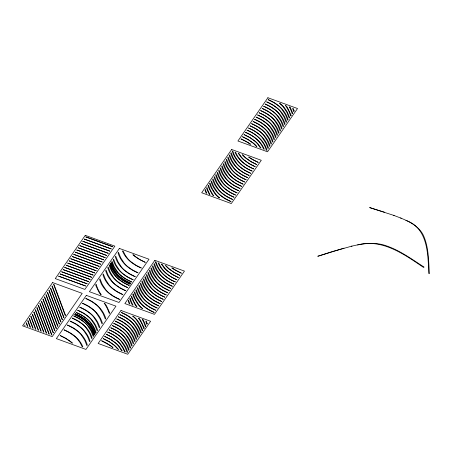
<?xml version="1.0" encoding="UTF-8"?>
<svg xmlns="http://www.w3.org/2000/svg" width="452" height="452" viewBox="0 0 452 452"><rect width="100%" height="100%" fill="white"/><g stroke="black" fill="none" stroke-linecap="round" stroke-linejoin="round"><path stroke-width="0.68" d="M292.235 113.729L292.647 113.136M145.329 326.468L145.742 325.869M344.006 248.165L317.779 256.267L332.706 251.47L351.984 246.097M351.238 246.3C361.945 243.668 373.386 241.916 384.177 245.108C398.822 249.634 411.382 258.872 424.1 267.115L423.354 267.318C404.28 254.352 382.076 238.396 357.611 244.939M384.415 212.197L369.629 207.581L394.133 215.502M290.02 107.169L289.314 106.915A62.664 47.788 -9.4 0 1 292.201 113.74M249.832 143.973L250.589 144.25A44.595 34.013 -9.4 0 0 247.572 142.239L241.057 138.9M266.94 150.211L266.279 149.974C263.589 140.645 255.832 133.815 247.052 130.249M232.266 151.075L232.927 151.313C235.616 160.646 243.374 167.472 252.148 171.037M249.374 157.313L248.617 157.042A44.595 34.013 -9.4 0 0 251.634 159.047L258.148 162.387M209.892 194.377L209.186 194.117A60.545 46.177 -9.4 0 1 206.581 188.145L206.971 187.557A62.664 47.788 -9.4 0 0 209.858 194.388M155.437 261.889L156.093 262.132C158.788 271.46 166.539 278.285 175.319 281.856M142.414 319.649L143.114 319.909M393.455 215.259L401.223 218.226M400.551 217.983C409.292 221.536 418.693 226.107 423.185 234.921C428.858 246.962 428.485 260.714 429.4 273.697L428.728 273.454C428.021 254.126 427.976 228.181 405.952 220.378M181.32 273.2L174.805 269.867A44.595 34.013 -9.4 0 1 171.788 267.855L172.545 268.132A48.906 37.296 -9.4 0 0 178.139 271.556L181.365 273.138M101.706 340.74L106.825 343.271L111.407 346.221A38.934 29.696 -9.4 0 1 113.04 347.531L112.299 347.266A39.437 30.081 -9.4 0 0 110.192 345.605L101.66 340.808M145.154 262.346L139.521 259.527L134.611 256.222A37.731 28.775 -9.4 0 1 132.888 254.719L133.622 254.984A38.115 29.069 -9.4 0 0 135.86 256.889L139.928 259.595L145.194 262.284M60.201 335.514L65.834 338.328L70.744 341.639A37.731 28.775 -9.4 0 1 72.467 343.141L71.732 342.87A38.115 29.069 -9.4 0 0 69.495 340.972L65.427 338.265L60.161 335.576M242.566 136.724L248.43 139.674L253.606 143.261A37.024 28.239 -9.4 0 1 256.917 146.555L256.199 146.295A37.002 28.222 -9.4 0 0 253.001 143.103L248.058 139.634L242.521 136.786M256.64 164.568L250.775 161.613L245.6 158.03A37.024 28.239 -9.4 0 1 242.289 154.731L243.006 154.991A37.002 28.222 -9.4 0 0 246.204 158.183L251.148 161.658L256.685 164.5M179.811 275.381L173.947 272.426L168.771 268.844A37.024 28.239 -9.4 0 1 165.46 265.544L166.178 265.81A37.002 28.222 -9.4 0 0 169.376 268.996L174.319 272.471L179.851 275.319M103.214 338.565L109.553 341.797L114.22 345.074A37.053 28.261 -9.4 0 1 117.819 348.707L118.447 349.503L117.124 348.469A37.036 28.244 -9.4 0 0 113.644 344.944L109.175 341.752L103.169 338.627M244.074 134.543L250.137 137.611L255.617 141.516A36.889 28.137 -9.4 0 1 258.182 144.092L261.019 148.053L260.312 147.798L257.55 143.928A36.878 28.126 -9.4 0 0 255.064 141.408L249.798 137.589L244.035 134.606M255.126 166.743L249.069 163.68L243.583 159.776A36.889 28.137 -9.4 0 1 241.023 157.2L238.187 153.234L238.893 153.494L241.656 157.358A36.878 28.126 -9.4 0 0 244.136 159.878L249.408 163.697L255.171 166.681M178.297 277.556L172.24 274.494L166.754 270.59A36.889 28.137 -9.4 0 1 164.195 268.013L161.358 264.047L162.065 264.307L164.827 268.172A36.878 28.126 -9.4 0 0 167.308 270.697L172.579 274.517L178.342 277.494M104.728 336.384L111.068 339.616L116.723 343.763A36.94 28.171 -9.4 0 1 119.339 346.537L122.221 350.882L121.52 350.622L118.706 346.379A37.013 28.227 -9.4 0 0 115.215 342.814L110.723 339.599L104.683 336.446M245.589 132.363C253.453 135.64 260.979 141.064 264.234 149.228L263.533 148.968C260.358 141.058 253.165 135.685 245.543 132.43M241.012 138.967L244.244 140.538A48.906 37.296 -9.4 0 1 249.843 143.962M258.194 162.325L254.956 160.754A48.906 37.296 -9.4 0 1 249.363 157.324M253.617 168.924C245.752 165.647 238.227 160.228 234.972 152.064L235.673 152.318C238.848 160.228 246.035 165.607 253.662 168.862M176.788 279.737C168.918 276.46 161.398 271.042 158.143 262.878L158.844 263.132C162.014 271.042 169.206 276.421 176.834 279.675M141.222 268.013C133.272 264.714 125.701 259.194 122.481 250.922L123.181 251.176L125.306 255.284L127.809 258.697A36.974 28.199 -9.4 0 0 130.831 261.668L136.035 265.279L141.267 267.946M106.237 334.203L111.853 337.011L117.345 340.802A36.962 28.193 -9.4 0 1 120.498 343.932L123.085 347.56L125.272 351.995L124.577 351.741L122.43 347.39L119.904 343.819A36.94 28.171 -9.4 0 0 116.848 340.735L111.554 337.011L106.192 334.271M64.133 329.847C72.083 333.147 79.654 338.661 82.874 346.933L82.174 346.678L80.049 342.571L77.546 339.164A36.974 28.199 -9.4 0 0 74.523 336.192L69.32 332.576L64.088 329.909M268.251 99.677C277.257 103.242 285.365 110.09 288.11 119.673L287.698 120.266L285.494 114.797L281.901 109.271A37.007 28.227 -9.4 0 0 278.46 105.875L274.065 102.779L268.205 99.739M266.736 101.858C275.748 105.423 283.85 112.271 286.602 121.848L286.189 122.447L283.986 116.972L280.387 111.452A37.007 28.227 -9.4 0 0 276.952 108.051L272.556 104.96L266.697 101.92M265.228 104.039C274.24 107.599 282.342 114.452 285.093 124.029L284.681 124.628L282.477 119.153L278.878 113.627A37.007 28.227 -9.4 0 0 275.438 110.231L271.042 107.141L265.183 104.101M263.719 106.214C272.725 109.779 280.833 116.633 283.579 126.21L283.167 126.803L280.963 121.334L277.364 115.808A37.007 28.227 -9.4 0 0 273.929 112.412L269.533 109.316L263.674 106.276M262.205 108.395C271.217 111.96 279.319 118.808 282.071 128.391L281.658 128.984L279.455 123.509L275.856 117.989A37.007 28.227 -9.4 0 0 272.42 114.588L268.019 111.497L262.16 108.457M260.697 110.576C269.703 114.136 277.81 120.989 280.556 130.566L280.144 131.165L277.94 125.69L274.347 120.164A37.007 28.227 -9.4 0 0 270.906 116.769L266.51 113.678L260.651 110.638M259.182 112.751C268.194 116.317 276.296 123.17 279.048 132.747L278.635 133.34L276.432 127.871L272.833 122.345A37.007 28.227 -9.4 0 0 269.398 118.949L265.002 115.853L259.143 112.819M257.674 114.932C266.686 118.497 274.788 125.345 277.539 134.928L277.127 135.521L274.923 130.046L271.324 124.526A37.007 28.227 -9.4 0 0 267.883 121.125L263.488 118.034L257.629 114.994M256.165 117.113C265.171 120.678 273.279 127.526 276.025 137.103L275.613 137.702L273.409 132.227L269.81 126.701A37.007 28.227 -9.4 0 0 266.375 123.306L261.979 120.215L256.12 117.175M254.651 119.288C263.663 122.854 271.765 129.707 274.517 139.284L274.104 139.877L271.901 134.408L268.302 128.882A37.007 28.227 -9.4 0 0 264.866 125.486L260.465 122.39L254.606 119.356M253.143 121.469C262.149 125.034 270.256 131.882 273.002 141.465L272.59 142.058L270.386 136.583L266.793 131.063A37.007 28.227 -9.4 0 0 263.352 127.662L258.956 124.571L253.097 121.531M251.628 123.65C260.64 127.215 268.742 134.063 271.494 143.64L271.081 144.239L268.878 138.764L265.279 133.238A37.007 28.227 -9.4 0 0 261.844 129.843M250.12 125.825C259.132 129.391 267.234 136.244 269.985 145.821L269.573 146.414L267.369 140.945L263.77 135.419A37.007 28.227 -9.4 0 0 260.329 132.024L255.934 128.933L250.075 125.893M248.611 128.006C257.617 131.572 265.725 138.419 268.471 148.002L268.059 148.595L265.855 143.12L262.256 137.6A37.007 28.227 -9.4 0 0 258.821 134.199L254.425 131.108L248.566 128.069M247.097 130.187C256.109 133.752 264.211 140.6 266.962 150.177M252.109 171.105C243.097 167.539 234.995 160.686 232.243 151.109M250.594 173.28C241.588 169.715 233.481 162.867 230.735 153.29L231.147 152.691L233.351 158.166L236.95 163.686A37.007 28.227 -9.4 0 0 240.385 167.087L244.781 170.178L250.64 173.218M249.086 175.461C240.074 171.896 231.972 165.048 229.22 155.465L229.633 154.872L231.836 160.341L235.435 165.867A37.007 28.227 -9.4 0 0 238.876 169.268L243.272 172.359L249.131 175.399M247.572 177.642C238.566 174.077 230.463 167.223 227.712 157.646L228.124 157.053L230.328 162.522L233.927 168.048A37.007 28.227 -9.4 0 0 237.362 171.444L241.758 174.534L247.617 177.574M246.063 179.817C237.051 176.252 228.949 169.404 226.203 159.827L226.616 159.228L228.819 164.703L232.413 170.229A37.007 28.227 -9.4 0 0 235.854 173.624M244.555 181.998C235.543 178.433 227.441 171.585 224.689 162.002L225.102 161.409L227.305 166.884L230.904 172.404A37.007 28.227 -9.4 0 0 234.339 175.805L238.741 178.896L244.594 181.936M243.04 184.179C234.034 180.614 225.927 173.76 223.181 164.183L223.593 163.59L225.797 169.059L229.396 174.585A37.007 28.227 -9.4 0 0 232.831 177.981L237.227 181.071L243.086 184.111M241.532 186.354C232.52 182.789 224.418 175.941 221.666 166.364L222.079 165.765L224.282 171.24L227.881 176.766A37.007 28.227 -9.4 0 0 231.322 180.162L235.718 183.252L241.577 186.292M240.018 188.535C231.012 184.97 222.909 178.122 220.158 168.54L220.57 167.946L222.774 173.421L226.373 178.941A37.007 28.227 -9.4 0 0 229.808 182.342L234.204 185.433L240.063 188.473M238.509 190.716C229.497 187.151 221.395 180.297 218.649 170.72L219.062 170.127L221.265 175.596L224.859 181.122A37.007 28.227 -9.4 0 0 228.3 184.518L232.695 187.614L238.554 190.648M237.001 192.891C227.989 189.326 219.887 182.478 217.135 172.901L217.548 172.302L219.751 177.777L223.35 183.303A37.007 28.227 -9.4 0 0 226.785 186.699L231.187 189.789L237.04 192.829M235.486 195.072C226.48 191.507 218.372 184.659 215.627 175.077L216.039 174.483L218.243 179.958L221.842 185.478A37.007 28.227 -9.4 0 0 225.277 188.879L229.672 191.97L235.532 195.01M233.978 197.253C224.966 193.688 216.864 186.834 214.112 177.257L214.525 176.664L216.728 182.133L220.327 187.659A37.007 28.227 -9.4 0 0 223.768 191.055L228.164 194.151L234.023 197.185M232.464 199.428C223.457 195.869 215.355 189.015 212.604 179.438L213.016 178.839L215.22 184.314L218.819 189.84A37.007 28.227 -9.4 0 0 222.254 193.236L226.65 196.326L232.509 199.366M230.955 201.609C221.949 198.044 213.841 191.196 211.095 181.614L211.508 181.02L213.711 186.495L217.305 192.015A37.007 28.227 -9.4 0 0 220.745 195.417L225.141 198.507L231 201.547M175.274 281.918C166.268 278.353 158.166 271.505 155.415 261.923M173.766 284.093C164.754 280.534 156.652 273.68 153.906 264.104L154.318 263.51L156.522 268.98L160.115 274.505A37.007 28.227 -9.4 0 0 163.556 277.901L167.952 280.991L173.811 284.031M172.257 286.274C163.245 282.709 155.143 275.861 152.392 266.284L152.804 265.686L155.008 271.16L158.607 276.68A37.007 28.227 -9.4 0 0 162.042 280.082L166.443 283.172L172.297 286.212M137.9 272.805C128.888 269.239 120.786 262.392 118.034 252.815L118.452 252.216L120.656 257.691L124.249 263.211A37.007 28.227 -9.4 0 0 127.69 266.612L132.086 269.703L137.945 272.742M170.743 288.455C161.737 284.89 153.629 278.042 150.883 268.46L151.296 267.866L153.499 273.336L157.098 278.861A37.007 28.227 -9.4 0 0 160.533 282.257L164.929 285.353L170.788 288.393M169.234 290.636C160.223 287.071 152.121 280.217 149.369 270.641L149.781 270.047L151.985 275.517L155.584 281.042A37.007 28.227 -9.4 0 0 159.025 284.438L163.421 287.528L169.28 290.568M135.182 276.726C126.17 273.166 118.068 266.313 115.316 256.736L115.729 256.143L117.932 261.612L121.531 267.138A37.007 28.227 -9.4 0 0 124.967 270.533L129.368 273.624L135.221 276.664M167.726 292.811C158.714 289.246 150.612 282.398 147.86 272.822L148.273 272.223L150.476 277.697L154.075 283.218A37.007 28.227 -9.4 0 0 157.511 286.619L161.906 289.709L167.765 292.749M166.212 294.992C157.206 291.427 149.098 284.579 146.352 274.997L146.764 274.404L148.968 279.873L152.561 285.398A37.007 28.227 -9.4 0 0 156.002 288.794L160.398 291.89L166.257 294.93M133.063 279.777C124.057 276.212 115.949 269.364 113.203 259.787L113.616 259.188L115.819 264.663L119.418 270.189A37.007 28.227 -9.4 0 0 122.854 273.584L127.249 276.675L133.108 279.715M164.703 297.173C155.691 293.608 147.589 286.754 144.838 277.178L145.25 276.584L147.454 282.054L151.053 287.579A37.007 28.227 -9.4 0 0 154.488 290.975L158.889 294.066L164.748 297.105M131.555 281.958C122.543 278.392 114.441 271.545 111.689 261.962L112.102 261.369L114.305 266.844L117.904 272.364A37.007 28.227 -9.4 0 0 121.345 275.765L125.741 278.856L131.6 281.895M130.651 283.263C121.639 279.703 113.537 272.85 110.785 263.273L111.198 262.68L113.401 268.149L117 273.675A37.007 28.227 -9.4 0 0 120.435 277.07L124.831 280.161L130.69 283.201M163.189 299.348C154.183 295.783 146.075 288.935 143.329 279.359L143.742 278.76L145.945 284.235L149.544 289.755A37.007 28.227 -9.4 0 0 152.979 293.156L157.375 296.246L163.234 299.286M130.046 284.138C121.034 280.573 112.932 273.72 110.181 264.143L110.593 263.55L112.797 269.019L116.396 274.545A37.007 28.227 -9.4 0 0 119.831 277.94L124.227 281.037L130.086 284.071M129.136 285.444C120.13 281.878 112.023 275.031 109.277 265.454L109.689 264.855L111.893 270.33L115.486 275.85A37.007 28.227 -9.4 0 0 118.927 279.251L123.323 282.342L129.182 285.381M161.68 301.529C152.669 297.964 144.567 291.116 141.815 281.534L142.227 280.941L144.431 286.41L148.03 291.935A37.007 28.227 -9.4 0 0 151.471 295.337L155.867 298.427L161.726 301.467M127.628 287.625C118.616 284.059 110.514 277.212 107.762 267.629L108.175 267.036L110.378 272.505L113.977 278.031A37.007 28.227 -9.4 0 0 117.413 281.426L121.814 284.523L127.673 287.562M160.172 303.71C151.16 300.145 143.058 293.291 140.306 283.715L140.719 283.121L142.922 288.591L146.521 294.116A37.007 28.227 -9.4 0 0 149.957 297.512L154.352 300.603L160.211 303.642M158.658 305.885C149.652 302.32 141.544 295.472 138.798 285.896L139.21 285.297L141.414 290.772L145.007 296.292A37.007 28.227 -9.4 0 0 148.448 299.693L152.844 302.783L158.703 305.823M125.509 290.676C116.503 287.11 108.395 280.263 105.649 270.68L106.062 270.087L108.265 275.556L111.864 281.082A37.007 28.227 -9.4 0 0 115.3 284.477L119.695 287.574L125.554 290.613M157.149 308.066C148.137 304.501 140.035 297.653 137.284 288.071L137.696 287.478L139.9 292.947L143.499 298.473A37.007 28.227 -9.4 0 0 146.934 301.874L151.335 304.964L157.194 308.004M122.791 294.597C113.78 291.031 105.678 284.184 102.932 274.601L103.344 274.008L105.548 279.483L109.141 285.003A37.007 28.227 -9.4 0 0 112.582 288.404L116.978 291.495L122.837 294.534M155.635 310.247C146.629 306.682 138.521 299.829 135.775 290.252L136.188 289.659L138.391 295.128L141.99 300.653A37.007 28.227 -9.4 0 0 145.425 304.049L149.821 307.14L155.68 310.179M154.126 312.422C145.115 308.857 137.012 302.009 134.261 292.433L134.673 291.834L136.877 297.309L140.476 302.829A37.007 28.227 -9.4 0 0 143.917 306.23L148.312 309.321L154.172 312.36M119.469 299.388C110.457 295.828 102.355 288.975 99.604 279.398L100.016 278.805L102.22 284.274L105.819 289.8A37.007 28.227 -9.4 0 0 109.254 293.195L113.655 296.286L119.514 299.326M85.886 298.467C94.897 302.032 102.999 308.88 105.751 318.462L105.339 319.055L103.135 313.586L99.536 308.061A37.007 28.227 -9.4 0 0 96.101 304.665L91.7 301.569L85.84 298.529M119.836 314.592C128.843 318.157 136.945 325.011 139.696 334.587L139.284 335.181L137.08 329.711L133.481 324.186A37.007 28.227 -9.4 0 0 130.046 320.79L125.65 317.694L119.791 314.66M118.322 316.773C127.334 320.338 135.436 327.186 138.188 336.768L137.775 337.361L135.572 331.887L131.973 326.367A37.007 28.227 -9.4 0 0 128.532 322.965L124.136 319.875L118.277 316.835M116.814 318.954C125.82 322.519 133.928 329.367 136.673 338.943L136.261 339.542L134.058 334.068L130.458 328.542A37.007 28.227 -9.4 0 0 127.023 325.146L122.628 322.056L116.769 319.016M82.563 303.264C91.575 306.829 99.677 313.677 102.423 323.253L102.011 323.852L99.807 318.377L96.214 312.852A37.007 28.227 -9.4 0 0 92.773 309.456L88.377 306.366L82.518 303.326M115.3 321.129C124.311 324.694 132.413 331.548 135.165 341.124L134.752 341.718L132.549 336.248L128.95 330.723A37.007 28.227 -9.4 0 0 125.515 327.327L121.113 324.237L115.26 321.197M79.846 307.185C88.852 310.75 96.96 317.598 99.706 327.18L99.293 327.773L97.09 322.299L93.491 316.779A37.007 28.227 -9.4 0 0 90.055 313.377L85.66 310.287L79.801 307.247M113.791 323.31C122.803 326.875 130.905 333.723 133.651 343.305L133.238 343.899L131.035 338.424L127.441 332.904A37.007 28.227 -9.4 0 0 124.001 329.502L119.605 326.412L113.746 323.372M112.282 325.491C121.289 329.056 129.391 335.904 132.142 345.481L131.73 346.079L129.526 340.605L125.927 335.079A37.007 28.227 -9.4 0 0 122.492 331.683L118.096 328.593L112.237 325.553M77.727 310.236C86.739 313.801 94.841 320.649 97.592 330.226L97.18 330.824L94.976 325.35L91.377 319.83A37.007 28.227 -9.4 0 0 87.942 316.428L83.541 313.338L77.687 310.298M75.309 313.722C84.321 317.287 92.423 324.135 95.174 333.717L94.762 334.31L92.558 328.836L88.959 323.316A37.007 28.227 -9.4 0 0 85.524 319.914L81.128 316.824L75.269 313.784M109.26 329.847C118.266 333.412 126.374 340.26 129.119 349.842L128.707 350.436L126.503 344.966L122.904 339.441A37.007 28.227 -9.4 0 0 119.469 336.039L115.074 332.949L109.215 329.909M74.71 314.592C83.716 318.157 91.818 325.005 94.57 334.587L94.157 335.181L91.954 329.711L88.355 324.186A37.007 28.227 -9.4 0 0 84.919 320.79L80.524 317.694L74.665 314.654M73.8 315.903C82.812 319.468 90.914 326.316 93.666 335.892L93.253 336.491L91.05 331.017L87.451 325.491A37.007 28.227 -9.4 0 0 84.01 322.095L79.614 319.005L73.755 315.965M107.745 332.028C116.757 335.593 124.859 342.441 127.611 352.018L127.198 352.616L124.995 347.142L121.396 341.622A37.007 28.227 -9.4 0 0 117.961 338.22L113.559 335.13L107.706 332.09M72.292 318.078C81.298 321.643 89.406 328.497 92.151 338.073L91.739 338.667L89.536 333.197L85.936 327.672A37.007 28.227 -9.4 0 0 82.501 324.276L78.106 321.18L72.247 318.146M70.173 321.129C79.185 324.694 87.287 331.548 90.038 341.124L89.626 341.718L87.422 336.248L83.823 330.723A37.007 28.227 -9.4 0 0 80.388 327.327L75.987 324.231L70.133 321.197M67.455 325.05C76.467 328.615 84.569 335.469 87.321 345.046L86.903 345.639L84.699 340.17L81.106 334.644A37.007 28.227 -9.4 0 0 77.665 331.248L73.269 328.158L67.41 325.118M251.589 123.712L257.448 126.752L261.844 129.843M246.108 179.755L240.249 176.715L235.854 173.624M143.137 319.897A60.545 46.177 -9.4 0 1 145.719 325.875M142.442 319.637A62.664 47.788 -9.4 0 1 145.295 326.474M290.043 107.164A60.545 46.177 -9.4 0 1 292.625 113.141M85.258 235.356L55.268 278.607L84.88 289.41L114.864 246.154L85.258 235.356M52.59 282.568L22.6 325.824L52.212 336.621L82.196 293.365L52.59 282.568M58.653 276.161L85.569 285.975L58.653 276.161M60.167 273.98L87.083 283.794L60.167 273.98M61.675 271.799L88.592 281.619L61.675 271.799M63.184 269.624L90.106 279.438L63.184 269.624M64.698 267.443L91.615 277.257L64.698 267.443M66.207 265.262L93.123 275.082L66.207 265.262M67.721 263.081L94.637 272.901L67.721 263.081M69.229 260.906L96.146 270.72L69.229 260.906M70.738 258.725L97.66 268.544L70.738 258.725M72.252 256.544L99.169 266.364L72.252 256.544M73.761 254.369L100.677 264.183L73.761 254.369M75.275 252.188L102.192 262.007L75.275 252.188M76.783 250.007L103.7 259.827L76.783 250.007M78.292 247.832L105.214 257.646L78.292 247.832M79.806 245.651L106.723 255.47L79.806 245.651M81.315 243.47L108.231 253.289L81.315 243.47M82.829 241.295L109.746 251.109L82.829 241.295M84.338 239.114L111.254 248.933L84.338 239.114M85.846 236.933L112.768 246.752L85.846 236.933M51.833 334.734L51.618 335.039L39.81 303.433L40.104 303.348L51.833 334.734M53.342 332.553L53.127 332.864L41.318 301.252L41.618 301.168L53.342 332.553M54.856 330.372L54.641 330.683L42.833 299.077L43.126 298.992L54.856 330.372M56.364 328.197L56.15 328.502L44.341 296.896L44.641 296.811L56.364 328.197M57.873 326.016L57.664 326.327L45.85 294.715L46.149 294.631L57.873 326.016M59.387 323.835L59.172 324.146L47.364 292.54L47.658 292.455L59.387 323.835M60.896 321.66L60.681 321.965L48.872 290.359L49.172 290.274L60.896 321.66M62.41 319.479L62.195 319.79L50.387 288.178L50.68 288.093L62.41 319.479M63.918 317.298L63.704 317.609L51.895 285.997L52.195 285.913L63.918 317.298M65.427 315.123L65.218 315.428L53.585 284.297L53.963 284.438L65.427 315.123M86.343 295.376L56.359 338.627L85.965 349.43L115.955 306.173L86.343 295.376M119.39 248.43L89.4 291.687L119.012 302.484L148.996 259.228L119.39 248.43M96.09 284.466L95.677 285.065L95.937 285.794L98.813 291.902A41.087 31.335 -9.4 0 0 100.502 294.371L101.22 294.631A39.985 30.493 -9.4 0 1 100.101 293.077L97.801 288.913L96.09 284.466M96.078 332.406L95.666 333L93.462 327.531L89.869 322.005A37.007 28.227 -9.4 0 0 86.428 318.609L82.032 315.519L76.173 312.479C85.253 315.892 93.31 322.864 96.078 332.406M109.678 312.795L109.265 313.389L107.553 308.942L105.254 304.778A39.985 30.493 -9.4 0 0 104.141 303.23L104.853 303.49A41.087 31.335 -9.4 0 1 106.542 305.959L109.678 312.795M154.85 260.312L124.859 303.563L154.465 314.36L184.456 271.11L154.85 260.312M231.678 149.493L201.688 192.75L231.3 203.547L261.284 160.296L231.678 149.493M267.906 97.739L237.921 140.996L267.527 151.793L297.518 108.536L267.906 97.739M121 310.473L98.135 343.463L127.741 354.261L150.612 321.276L121 310.473M128.634 300.552L128.221 301.145L128.588 302.179L129.227 303.795L129.927 304.049L128.634 300.552M130.142 298.371L129.73 298.97A60.545 46.177 -9.4 0 0 132.334 304.942L133.057 305.19A62.664 47.788 -9.4 0 1 130.176 298.365M131.656 296.196L131.244 296.789L131.781 298.275L134.843 304.365A39.979 30.493 -9.4 0 0 136.278 306.366L136.99 306.625A39.493 30.12 -9.4 0 1 135.826 305.038L133.43 300.772L131.656 296.196M133.165 294.015L132.752 294.608L134.097 298.032L137.849 304.258A37.036 28.25 -9.4 0 0 141.284 307.818L142.821 308.75L141.996 308.061A36.951 28.177 -9.4 0 1 139.063 305.128L135.549 299.84L133.165 294.015M205.462 189.738L205.05 190.332L205.417 191.365L206.055 192.976L206.756 193.236L205.462 189.738M208.485 185.382L208.073 185.975L208.609 187.461L211.672 193.552A39.979 30.493 -9.4 0 0 213.107 195.546L213.824 195.812A39.493 30.12 -9.4 0 1 212.655 194.224L210.259 189.959L208.485 185.382M209.994 183.201L209.581 183.794L210.926 187.218L214.677 193.445A37.036 28.25 -9.4 0 0 218.113 197.004L219.649 197.936L218.824 197.247A36.951 28.177 -9.4 0 1 215.892 194.315L212.378 189.026L209.994 183.201M289.625 117.492L289.212 118.085L286.828 112.26L283.308 106.977A36.951 28.177 -9.4 0 0 280.381 104.039L279.551 103.35L281.093 104.282A37.036 28.25 -9.4 0 1 284.528 107.842L287.302 112.085L289.625 117.492M291.133 115.311L290.721 115.91L288.947 111.328L286.551 107.062A39.493 30.12 -9.4 0 0 285.381 105.48L286.099 105.74A39.979 30.493 -9.4 0 1 287.534 107.734L291.133 115.311M294.156 110.955L293.743 111.548C291.947 107.446 292.856 106.926 294.156 110.955M130.634 347.661L130.221 348.255L128.018 342.786L124.419 337.26A37.007 28.227 -9.4 0 0 120.978 333.864L116.582 330.774L110.723 327.734C119.808 331.147 127.865 338.119 130.634 347.661M141.205 332.406L140.792 333.005L138.589 327.531L134.995 322.005A37.007 28.227 -9.4 0 0 131.555 318.609L127.159 315.519L121.3 312.479C130.379 315.892 138.442 322.864 141.205 332.406M142.719 330.231L142.307 330.824L139.922 324.999L136.408 319.711A36.951 28.177 -9.4 0 0 133.476 316.779L132.651 316.089L134.188 317.022A37.036 28.25 -9.4 0 1 137.623 320.575L140.397 324.818L142.719 330.231M144.228 328.05L143.815 328.644L142.041 324.061L139.645 319.801A39.493 30.12 -9.4 0 0 138.476 318.214L139.193 318.474A39.979 30.493 -9.4 0 1 140.629 320.474L144.228 328.05M147.25 323.694L146.838 324.287C145.041 320.185 145.951 319.66 147.25 323.694M38.595 305.529L38.296 305.614L48.929 334.062L49.308 334.197L38.595 305.529M37.087 307.705L36.787 307.789L46.234 333.079L46.618 333.214L37.087 307.705M35.572 309.886L35.279 309.97L43.545 332.096L43.923 332.237L35.572 309.886M34.064 312.066L33.764 312.151L40.849 331.113L41.234 331.254L34.064 312.066M32.55 314.242L32.256 314.326L38.16 330.129L38.539 330.271L32.55 314.242M31.041 316.423L30.742 316.507L35.471 329.152L35.849 329.288L31.041 316.423M29.533 318.603L29.233 318.688L32.776 328.169L33.16 328.31L29.533 318.603M28.018 320.779L27.725 320.863L30.086 327.186L30.465 327.327L28.018 320.779M26.51 322.96L26.21 323.044L27.391 326.203L27.775 326.344L26.51 322.96M25.001 325.141L24.702 325.225L25.001 325.141"/></g></svg>
